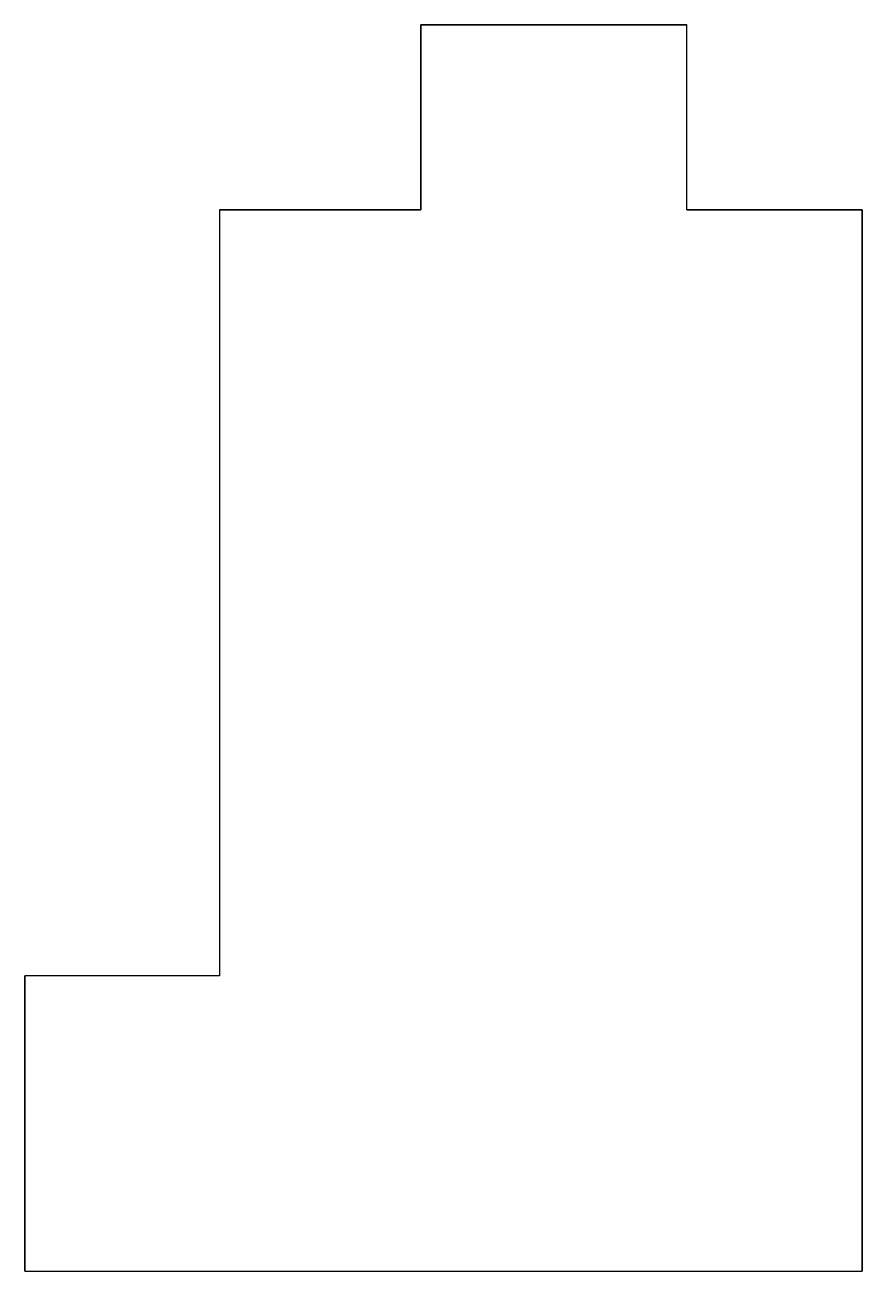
# Model space of a CAD drawing. Header units: inches. Extents: x 0 to 383786, y -43792 to 0.
# Drawn here: x 335916.4 to 336174.4, y -43283.7 to -42899.7 of the extents above; entities that cross this region are included whole.
import ezdxf

# ---------------------------------------------------------------- set-up
doc = ezdxf.new("R2010")
doc.units = ezdxf.units.IN
doc.header["$LTSCALE"] = 2
doc.header["$MEASUREMENT"] = 0
doc.layers.get('0').update_dxf_attribs({"linetype": 'CONTINUOUS'})

msp = doc.modelspace()

# ---------------------------------------------------------------- linework, layer by layer
at = {"color": 242, "ltscale": 0.5, "true_color": 0xcd2027}
for p, q in [((336038.35, -42956.67), (336038.35, -42899.67)), ((336038.35, -42899.67), (336120.35, -42899.67)), ((336120.35, -42956.67), (336120.35, -42899.67)), ((335976.35, -42956.67), (335976.35, -43192.67)), ((335976.35, -42956.67), (336038.35, -42956.67)), ((336120.35, -42956.67), (336174.35, -42956.67)), ((336174.35, -42956.67), (336174.35, -43283.67)), ((335976.35, -43192.67), (335916.35, -43192.67)), ((335916.35, -43283.67), (335916.35, -43192.67)), ((335916.35, -43283.67), (336174.35, -43283.67))]:
    msp.add_line(p, q, dxfattribs=at)
msp.add_lwpolyline([(336174.35, -42956.67), (336120.35, -42956.67), (336120.35, -42899.67), (336038.35, -42899.67), (336038.35, -42956.67), (335976.35, -42956.67), (335976.35, -43192.67), (335916.35, -43192.67), (335916.35, -43283.67), (336174.35, -43283.67)], close=True, dxfattribs=at)

doc.saveas('drawing.dxf')
